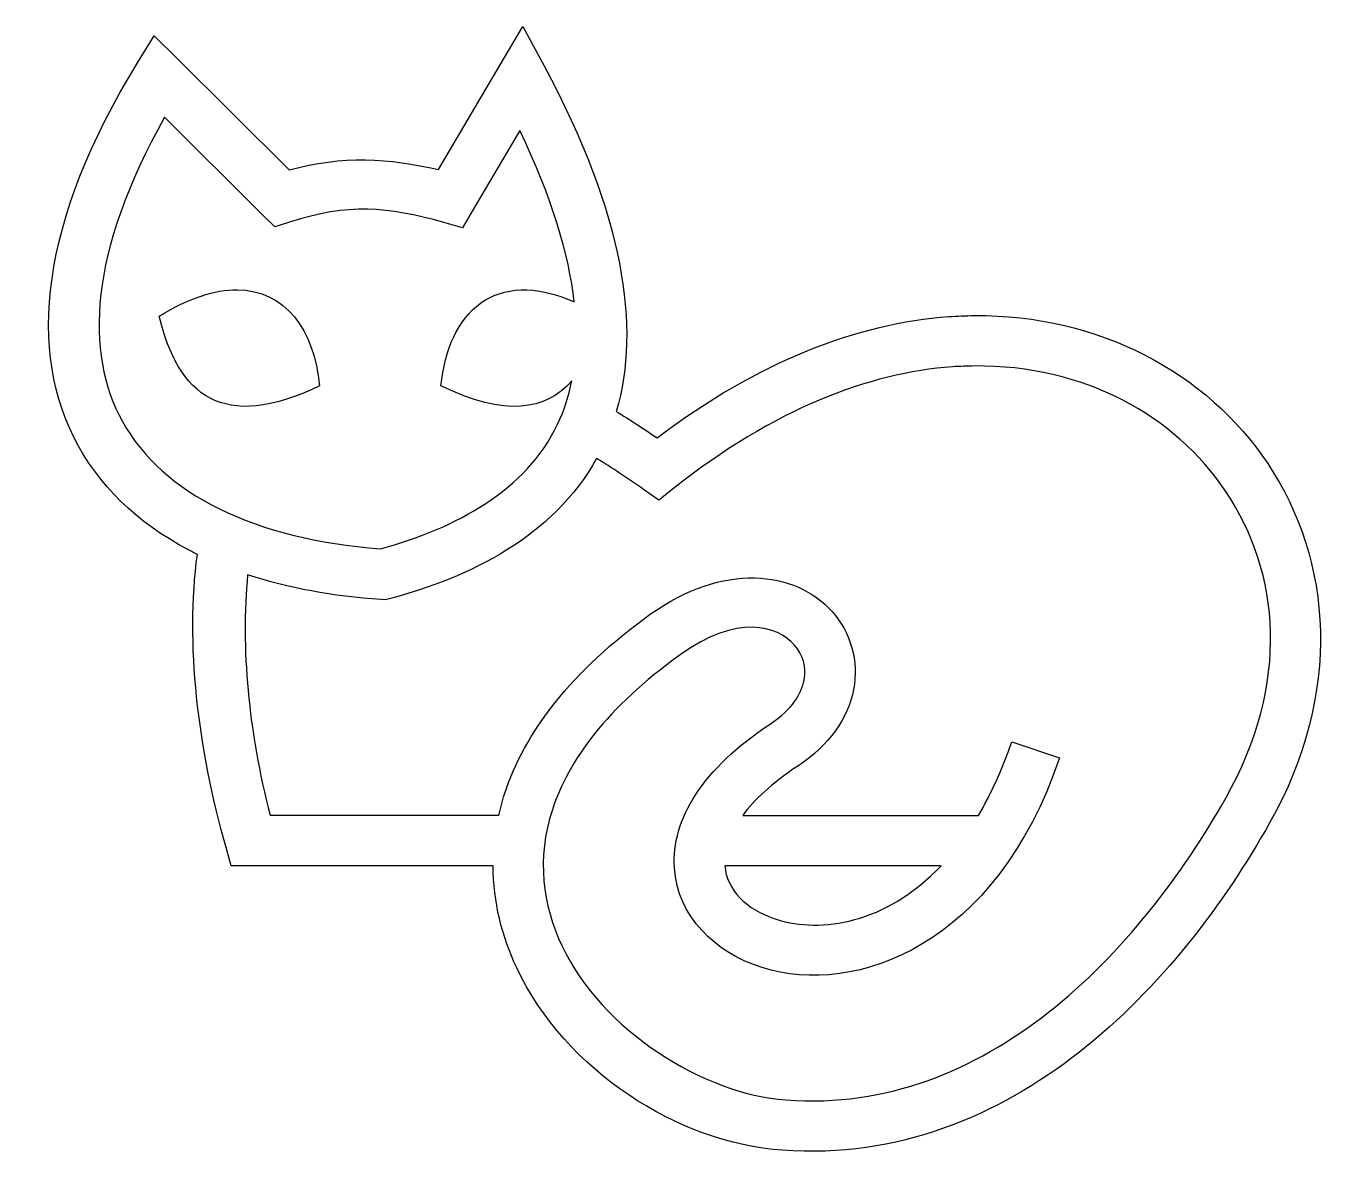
# Model space of a CAD drawing. Header units: centimetres. Extents: x -10.2 to 10.4, y -9.3 to 8.4.
import ezdxf

# ---------------------------------------------------------------- set-up
doc = ezdxf.new("R2010")
doc.units = ezdxf.units.CM
doc.header["$MEASUREMENT"] = 0
doc.layers.add('Layer 1', color=7, linetype='Continuous')

msp = doc.modelspace()

# ---------------------------------------------------------------- linework, layer by layer
at = {"layer": 'Layer 1'}
for points, knots in [([(-2.43254, 8.40458), (-2.43254, 8.40458), (-2.78835, 7.80242), (-2.78835, 7.80242), (-2.78835, 7.80242), (-2.78835, 7.80242), (-3.7556, 6.16445), (-3.7556, 6.16445), (-3.7556, 6.16445), (-4.52799, 6.34822), (-5.24708, 6.39022), (-6.09065, 6.15914), (-6.09065, 6.15914), (-6.09065, 6.15914), (-7.84851, 7.90785), (-7.84851, 7.90785), (-7.84851, 7.90785), (-7.84851, 7.90785), (-8.20167, 8.25835), (-8.20167, 8.25835), (-8.20167, 8.25835), (-8.20167, 8.25835), (-8.46126, 7.83401), (-8.46126, 7.83401), (-8.46126, 7.83401), (-9.98158, 5.3606), (-10.20085, 3.31537), (-9.38503, 1.84358), (-9.38503, 1.84358), (-8.97794, 1.10922), (-8.3353, 0.54759), (-7.52568, 0.15024), (-7.52568, 0.15024), (-7.71151, -1.23949), (-7.52011, -2.86603), (-7.0763, -4.43026), (-7.0763, -4.43026), (-7.0763, -4.43026), (-6.99458, -4.71624), (-6.99458, -4.71624), (-6.99458, -4.71624), (-6.99458, -4.71624), (-2.8977, -4.71623), (-2.8977, -4.71623), (-2.8977, -4.71623), (-2.89677, -5.28128), (-2.76293, -5.82327), (-2.53, -6.31334), (-2.53, -6.31334), (-1.76254, -7.92795), (-0.01274, -9.04574), (1.62882, -9.16491), (1.62882, -9.16491), (3.42758, -9.29542), (4.99985, -8.62769), (6.27387, -7.62839), (6.27387, -7.62839), (7.54798, -6.62918), (8.5409, -5.30013), (9.2481, -4.04677), (9.2481, -4.04677), (10.39014, -2.02262), (10.23032, 0.0606), (9.21774, 1.57085), (9.21774, 1.57085), (8.26854, 2.98668), (6.58663, 3.89991), (4.6254, 3.88351), (4.6254, 3.88351), (4.49468, 3.88241), (4.3632, 3.87718), (4.23008, 3.8677), (4.23008, 3.8677), (2.81661, 3.76692), (1.24965, 3.17269), (-0.33325, 1.97141), (-0.33325, 1.97141), (-0.55198, 2.12052), (-0.76412, 2.25781), (-0.97235, 2.3852), (-0.97235, 2.3852), (-0.58736, 3.69633), (-0.85234, 5.45604), (-2.10169, 7.78797), (-2.10169, 7.78797), (-2.10169, 7.78797), (-2.43246, 8.40463), (-2.43246, 8.40463), (-2.43246, 8.40463), (-2.43246, 8.40463), (-2.43254, 8.40458), (-2.43254, 8.40458)], [0, 0, 0, 0, 0.04166667, 0.04166667, 0.04166667, 0.04166667, 0.08333333, 0.08333333, 0.08333333, 0.08333333, 0.125, 0.125, 0.125, 0.125, 0.16666667, 0.16666667, 0.16666667, 0.16666667, 0.20833333, 0.20833333, 0.20833333, 0.20833333, 0.25, 0.25, 0.25, 0.25, 0.29166667, 0.29166667, 0.29166667, 0.29166667, 0.33333333, 0.33333333, 0.33333333, 0.33333333, 0.375, 0.375, 0.375, 0.375, 0.41666667, 0.41666667, 0.41666667, 0.41666667, 0.45833333, 0.45833333, 0.45833333, 0.45833333, 0.5, 0.5, 0.5, 0.5, 0.54166667, 0.54166667, 0.54166667, 0.54166667, 0.58333333, 0.58333333, 0.58333333, 0.58333333, 0.625, 0.625, 0.625, 0.625, 0.66666667, 0.66666667, 0.66666667, 0.66666667, 0.70833333, 0.70833333, 0.70833333, 0.70833333, 0.75, 0.75, 0.75, 0.75, 0.79166667, 0.79166667, 0.79166667, 0.79166667, 0.83333333, 0.83333333, 0.83333333, 0.83333333, 0.875, 0.875, 0.875, 0.875, 0.91666667, 0.91666667, 0.91666667, 0.91666667, 1, 1, 1, 1]), ([(-8.037, 6.98411), (-8.037, 6.98411), (-6.48336, 5.4384), (-6.48336, 5.4384), (-6.48336, 5.4384), (-6.48336, 5.4384), (-6.31203, 5.26838), (-6.31203, 5.26838), (-6.31203, 5.26838), (-6.31203, 5.26838), (-6.08407, 5.34217), (-6.08407, 5.34217), (-6.08407, 5.34217), (-5.15663, 5.64253), (-4.5656, 5.58776), (-3.66869, 5.33821), (-3.66869, 5.33821), (-3.66869, 5.33821), (-3.37748, 5.25649), (-3.37748, 5.25649), (-3.37748, 5.25649), (-3.37748, 5.25649), (-3.22462, 5.51743), (-3.22462, 5.51743), (-3.22462, 5.51743), (-3.22462, 5.51743), (-2.48006, 6.77589), (-2.48006, 6.77589), (-2.48006, 6.77589), (-1.97657, 5.72072), (-1.71442, 4.83772), (-1.63008, 4.09822), (-1.63008, 4.09822), (-2.86771, 4.64733), (-3.60173, 3.92963), (-3.71478, 2.78439), (-3.71478, 2.78439), (-2.71316, 2.30115), (-2.07276, 2.39459), (-1.66698, 2.8648), (-1.66698, 2.8648), (-1.71695, 2.61559), (-1.79264, 2.38969), (-1.88971, 2.18619), (-1.88971, 2.18619), (-2.38392, 1.15063), (-3.47033, 0.56327), (-4.66225, 0.23719), (-4.66225, 0.23719), (-6.62255, 0.38478), (-8.06584, 1.08911), (-8.69591, 2.2257), (-8.69591, 2.2257), (-9.29195, 3.30098), (-9.22368, 4.87149), (-8.03699, 6.98414), (-8.03699, 6.98414), (-8.03699, 6.98414), (-8.037, 6.98411), (-8.037, 6.98411)], [0, 0, 0, 0, 0.0625, 0.0625, 0.0625, 0.0625, 0.125, 0.125, 0.125, 0.125, 0.1875, 0.1875, 0.1875, 0.1875, 0.25, 0.25, 0.25, 0.25, 0.3125, 0.3125, 0.3125, 0.3125, 0.375, 0.375, 0.375, 0.375, 0.4375, 0.4375, 0.4375, 0.4375, 0.5, 0.5, 0.5, 0.5, 0.5625, 0.5625, 0.5625, 0.5625, 0.625, 0.625, 0.625, 0.625, 0.6875, 0.6875, 0.6875, 0.6875, 0.75, 0.75, 0.75, 0.75, 0.8125, 0.8125, 0.8125, 0.8125, 0.875, 0.875, 0.875, 0.875, 1, 1, 1, 1]), ([(-6.90374, 4.28663), (-7.24741, 4.28853), (-7.65475, 4.16236), (-8.1213, 3.87296), (-8.1213, 3.87296), (-7.82579, 2.64575), (-7.13449, 2.05054), (-5.61357, 2.78444), (-5.61357, 2.78444), (-5.6998, 3.65765), (-6.14759, 4.28267), (-6.9037, 4.28672), (-6.9037, 4.28672), (-6.9037, 4.28672), (-6.90374, 4.28663), (-6.90374, 4.28663)], [0, 0, 0, 0, 0.2, 0.2, 0.2, 0.2, 0.4, 0.4, 0.4, 0.4, 0.6, 0.6, 0.6, 0.6, 1, 1, 1, 1]), ([(4.6319, 3.09538), (6.34653, 3.11115), (7.76515, 2.3216), (8.5628, 1.13204), (8.5628, 1.13204), (9.4135, -0.13692), (9.57694, -1.85961), (8.56141, -3.65934), (8.56141, -3.65934), (7.89288, -4.84439), (6.95005, -6.0961), (5.7876, -7.00781), (5.7876, -7.00781), (4.62516, -7.91948), (3.26098, -8.49254), (1.68677, -8.37827), (1.68677, -8.37827), (0.3764, -8.28314), (-1.1968, -7.28384), (-1.81844, -5.97596), (-1.81844, -5.97596), (-2.12922, -5.32206), (-2.22098, -4.60647), (-1.97261, -3.84125), (-1.97261, -3.84125), (-1.72424, -3.07603), (-1.12183, -2.24448), (0.02506, -1.42056), (0.02506, -1.42056), (0.9245, -0.77438), (1.5464, -0.96515), (1.81454, -1.2677), (1.81454, -1.2677), (1.94863, -1.41896), (2.00607, -1.60572), (1.96613, -1.81453), (1.96613, -1.81453), (1.9262, -2.02339), (1.7838, -2.27062), (1.43376, -2.50115), (1.43376, -2.50115), (0.37661, -3.19743), (-0.11127, -3.99525), (-0.0632, -4.74921), (-0.0632, -4.74921), (-0.01513, -5.50317), (0.57227, -6.07919), (1.30852, -6.30942), (1.30852, -6.30942), (2.78132, -6.76998), (4.96849, -5.95546), (5.96024, -3.03086), (5.96024, -3.03086), (5.96024, -3.03086), (5.21302, -2.77785), (5.21302, -2.77785), (5.21302, -2.77785), (5.06197, -3.22344), (4.88508, -3.60169), (4.69254, -3.92958), (4.69254, -3.92958), (4.69254, -3.92958), (1.00554, -3.92959), (1.00554, -3.92959), (1.00554, -3.92959), (1.18378, -3.68999), (1.45589, -3.42973), (1.86733, -3.15868), (1.86733, -3.15868), (2.35732, -2.8361), (2.65444, -2.40923), (2.73979, -1.96347), (2.73979, -1.96347), (2.82497, -1.51775), (2.69214, -1.06858), (2.40498, -0.74456), (2.40498, -0.74456), (1.83065, -0.09656), (0.68503, 0.02302), (-0.4347, -0.78146), (-0.4347, -0.78146), (-1.67975, -1.67597), (-2.40888, -2.6358), (-2.72105, -3.59756), (-2.72105, -3.59756), (-2.75689, -3.70804), (-2.7859, -3.81835), (-2.81061, -3.92828), (-2.81061, -3.92828), (-2.81061, -3.92828), (-6.38845, -3.92828), (-6.38845, -3.92828), (-6.38845, -3.92828), (-6.72563, -2.62284), (-6.84753, -1.29025), (-6.73899, -0.16875), (-6.73899, -0.16875), (-6.10626, -0.37664), (-5.4029, -0.50483), (-4.65168, -0.55619), (-4.65168, -0.55619), (-4.65168, -0.55619), (-4.58708, -0.56011), (-4.58708, -0.56011), (-4.58708, -0.56011), (-4.58708, -0.56011), (-4.52383, -0.54434), (-4.52383, -0.54434), (-4.52383, -0.54434), (-3.25812, -0.20898), (-1.96023, 0.42498), (-1.2796, 1.65101), (-1.2796, 1.65101), (-1.0443, 1.50486), (-0.80108, 1.3447), (-0.54824, 1.16608), (-0.54824, 1.16608), (-0.54824, 1.16608), (-0.30704, 0.99614), (-0.30704, 0.99614), (-0.30704, 0.99614), (-0.30704, 0.99614), (-0.07512, 1.17928), (-0.07512, 1.17928), (-0.07512, 1.17928), (1.48552, 2.42248), (2.9864, 2.98947), (4.28526, 3.08207), (4.28526, 3.08207), (4.40207, 3.09038), (4.51752, 3.09417), (4.63188, 3.09523), (4.63188, 3.09523), (4.63188, 3.09523), (4.6319, 3.09538), (4.6319, 3.09538)], [0, 0, 0, 0, 0.02857143, 0.02857143, 0.02857143, 0.02857143, 0.05714286, 0.05714286, 0.05714286, 0.05714286, 0.08571429, 0.08571429, 0.08571429, 0.08571429, 0.11428571, 0.11428571, 0.11428571, 0.11428571, 0.14285714, 0.14285714, 0.14285714, 0.14285714, 0.17142857, 0.17142857, 0.17142857, 0.17142857, 0.2, 0.2, 0.2, 0.2, 0.22857143, 0.22857143, 0.22857143, 0.22857143, 0.25714286, 0.25714286, 0.25714286, 0.25714286, 0.28571429, 0.28571429, 0.28571429, 0.28571429, 0.31428571, 0.31428571, 0.31428571, 0.31428571, 0.34285714, 0.34285714, 0.34285714, 0.34285714, 0.37142857, 0.37142857, 0.37142857, 0.37142857, 0.4, 0.4, 0.4, 0.4, 0.42857143, 0.42857143, 0.42857143, 0.42857143, 0.45714286, 0.45714286, 0.45714286, 0.45714286, 0.48571429, 0.48571429, 0.48571429, 0.48571429, 0.51428571, 0.51428571, 0.51428571, 0.51428571, 0.54285714, 0.54285714, 0.54285714, 0.54285714, 0.57142857, 0.57142857, 0.57142857, 0.57142857, 0.6, 0.6, 0.6, 0.6, 0.62857143, 0.62857143, 0.62857143, 0.62857143, 0.65714286, 0.65714286, 0.65714286, 0.65714286, 0.68571429, 0.68571429, 0.68571429, 0.68571429, 0.71428571, 0.71428571, 0.71428571, 0.71428571, 0.74285714, 0.74285714, 0.74285714, 0.74285714, 0.77142857, 0.77142857, 0.77142857, 0.77142857, 0.8, 0.8, 0.8, 0.8, 0.82857143, 0.82857143, 0.82857143, 0.82857143, 0.85714286, 0.85714286, 0.85714286, 0.85714286, 0.88571429, 0.88571429, 0.88571429, 0.88571429, 0.91428571, 0.91428571, 0.91428571, 0.91428571, 0.94285714, 0.94285714, 0.94285714, 0.94285714, 1, 1, 1, 1]), ([(0.72478, -4.7175), (0.72478, -4.7175), (4.10876, -4.7175), (4.10876, -4.7175), (4.10876, -4.7175), (3.242, -5.63065), (2.22402, -5.76984), (1.54309, -5.5569), (1.54309, -5.5569), (1.04488, -5.40117), (0.75695, -5.08407), (0.72478, -4.71755), (0.72478, -4.71755), (0.72478, -4.71755), (0.72478, -4.7175), (0.72478, -4.7175)], [0, 0, 0, 0, 0.2, 0.2, 0.2, 0.2, 0.4, 0.4, 0.4, 0.4, 0.6, 0.6, 0.6, 0.6, 1, 1, 1, 1])]:
    msp.add_open_spline(points, degree=3, knots=knots, dxfattribs=at)

doc.saveas('drawing.dxf')
